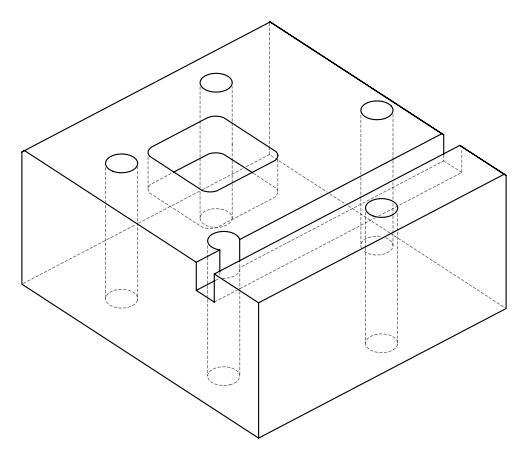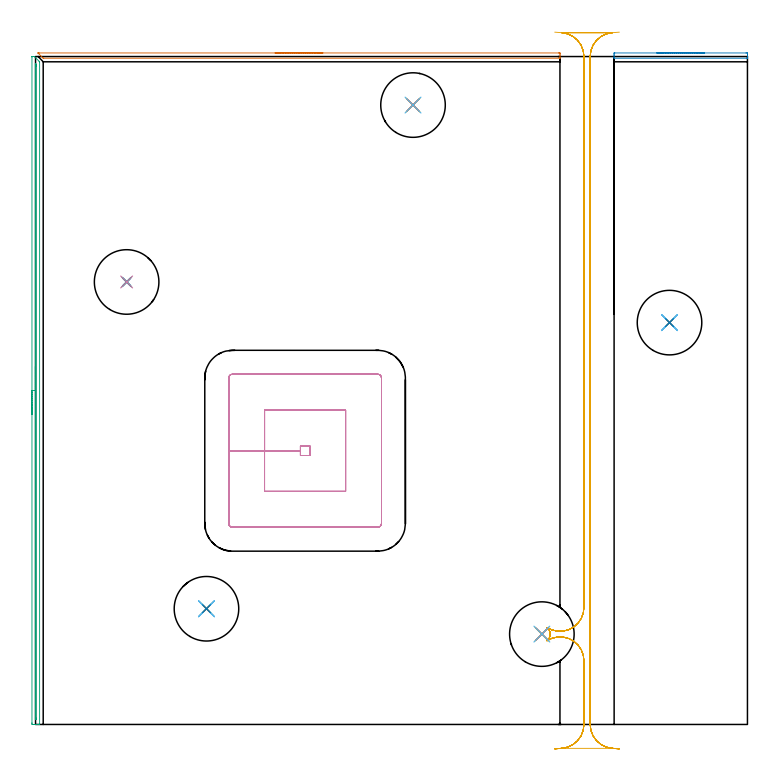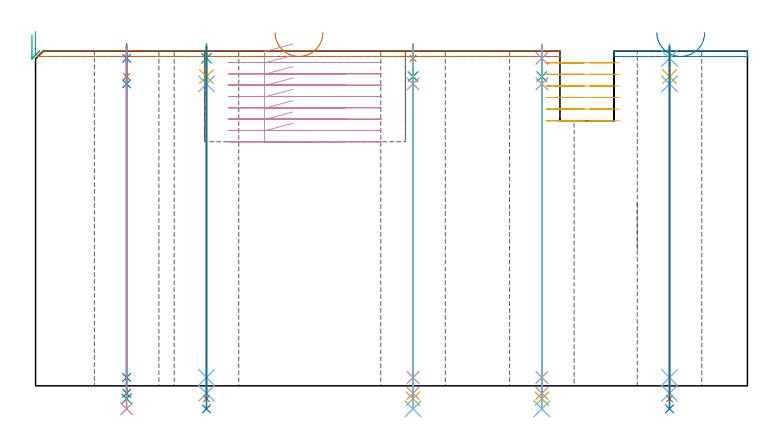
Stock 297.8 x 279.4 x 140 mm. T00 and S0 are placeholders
(PLAN: 30 operations, 22 tool changes, 33.4 min)
(1 AREA_MILL | FG_CHAMFER_SURFACE | UGT0205_001 | 1.89 min | 536 mm3)
(2 AREA_MILL_1 | FG_CHAMFER_SURFACE_1 | UGT0205_001 | 0.6 min | 139 mm3)
(3 AREA_MILL_2 | FG_CHAMFER_SURFACE_2 | UGT0205_001 | 4.6 min | 1426 mm3)
(4 MILL_RECTANGULAR_POCKET | POCKET_RECTANGULAR_STRAIGHT | UGT0201_094 | Follow Part, ap 5, ae 75% | 8.44 min | 262760 mm3)
(5 MILL_RECTANGULAR_SLOT | SLOT_RECTANGULAR | UGT0201_094 | Follow Part, ap 5, ae 75% | 8.19 min | 193854 mm3)
(6 SPOT_DRILL | STEP1HOLE | NXT0321_9005460120000 | 0.05 min | 183 mm3)
(7 SPOT_DRILL_1 | STEP1HOLE_1 | NXT0321_9005460120000 | 0.05 min | 235 mm3)
(8 SPOT_DRILL_2 | STEP1HOLE_2 | NXT0321_9005460120000 | 0.05 min | 130 mm3)
(9 SPOT_DRILL_3 | STEP1HOLE_3 | NXT0321_9005460120000 | 0.05 min | 168 mm3)
(10 SPOT_DRILL_4 | STEP1HOLE_4 | NXT0321_9005460120000 | 0.05 min | 0 mm3)
(11 DRILL_BLIND_HOLE_INTO_CENTER | STEP1HOLE | UGT0301_191 | 0.05 min | 293 mm3)
(12 GUN_DRILL_THROUGH_HOLE | STEP1HOLE | UGT0307_003 | 0.64 min | 4998 mm3)
(13 SPADE_DRILL_TO_ENLARGE_THROUGH_HOLE | STEP1HOLE | UGT0306_008 | 0.59 min | 28163 mm3)
(14 DRILL_TO_ENLARGE_THROUGH_HOLE | STEP1HOLE | UGT0301_389 | 0.61 min | 46485 mm3)
(15 DRILL_BLIND_HOLE_INTO_CENTER_1 | STEP1HOLE_1 | UGT0301_191 | 0.05 min | 322 mm3)
(16 GUN_DRILL_THROUGH_HOLE_1 | STEP1HOLE_1 | UGT0307_003 | 0.64 min | 4931 mm3)
(17 SPADE_DRILL_TO_ENLARGE_THROUGH_HOLE_1 | STEP1HOLE_1 | UGT0306_008 | 0.59 min | 28238 mm3)
(18 DRILL_TO_ENLARGE_THROUGH_HOLE_1 | STEP1HOLE_1 | UGT0301_389 | 0.61 min | 46444 mm3)
(19 DRILL_BLIND_HOLE_INTO_CENTER_2 | STEP1HOLE_2 | UGT0301_191 | 0.05 min | 294 mm3)
(20 GUN_DRILL_THROUGH_HOLE_2 | STEP1HOLE_2 | UGT0307_003 | 0.64 min | 5028 mm3)
(21 SPADE_DRILL_TO_ENLARGE_THROUGH_HOLE_2 | STEP1HOLE_2 | UGT0306_008 | 0.59 min | 28138 mm3)
(22 DRILL_TO_ENLARGE_THROUGH_HOLE_2 | STEP1HOLE_2 | UGT0301_389 | 0.61 min | 46475 mm3)
(23 DRILL_BLIND_HOLE_INTO_CENTER_3 | STEP1HOLE_3 | UGT0301_191 | 0.05 min | 272 mm3)
(24 GUN_DRILL_THROUGH_HOLE_3 | STEP1HOLE_3 | UGT0307_003 | 0.64 min | 4998 mm3)
(25 SPADE_DRILL_TO_ENLARGE_THROUGH_HOLE_3 | STEP1HOLE_3 | UGT0306_008 | 0.59 min | 28219 mm3)
(26 DRILL_TO_ENLARGE_THROUGH_HOLE_3 | STEP1HOLE_3 | UGT0301_389 | 0.61 min | 46462 mm3)
(27 DRILL_BLIND_HOLE_INTO_CENTER_4 | STEP1HOLE_4 | UGT0301_191 | 0.05 min | 0 mm3)
(28 GUN_DRILL_THROUGH_HOLE_4 | STEP1HOLE_4 | UGT0307_003 | 0.64 min | 4242 mm3)
(29 SPADE_DRILL_TO_ENLARGE_THROUGH_HOLE_4 | STEP1HOLE_4 | UGT0306_008 | 0.59 min | 22519 mm3)
(30 DRILL_TO_ENLARGE_THROUGH_HOLE_4 | STEP1HOLE_4 | UGT0301_389 | 0.61 min | 40587 mm3)
(TOOL UGT0205_001 | Chamfer Mill 20 x 3 x 45 deg. | D20 FL50 Z2)
(TOOL UGT0201_094 | End mill 20 mm | D20 FL38 Z4)
(TOOL NXT0321_9005460120000 | NC Spot Drill, 142deg, 12mm, Carbide, Uncoated | D12 PA142 FL30 Z2)
(TOOL UGT0301_191 | Twist Drill 7.1 mm | D7.1 PA118 FL66 Z2)
(TOOL UGT0307_003 | Gun Drill 7 mm | D7 PA130 FL24 Z1)
(TOOL UGT0306_008 | Spade Drill 17.5mm | D17.5 PA132 FL10 Z2)
(TOOL UGT0301_389 | Twist Drill 27 mm | D27 PA118 FL165 Z2)
(OP 1 AREA_MILL)
G17 G21 G94 G90
T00 M6
G54
G17 G0 G90 X100.2 Y280.9 S1061 M3
G43 Z150. H0
Z147.8
G94 G1 X100.238 Z146.928 F250.
X100.352 Z146.064
X100.541 Z145.212
X100.803 Z144.38
X101.137 Z143.574
X101.54 Z142.8
X102.008 Z142.064
X102.54 Z141.372
X103.129 Z140.729
X103.772 Z140.14
X104.464 Z139.608
X105.2 Z139.14
X105.974 Z138.737
X106.78 Z138.403
X107.612 Z138.141
X108.464 Z137.952
X109.328 Z137.838
X110.2 Z137.8
X218.778
X219.105 Y280.899 Z137.801
X219.342 Y280.894 Z137.804
X219.395 Y280.891 Z137.805
X219.4 Y280.666 Z138.03
Y280.14 Z138.556
Y279.8 Z138.894
Y278.883 Z139.816
X219.396 Y278.79 Z139.902
X219.39 Y278.703 Z139.988
X219.224 Y278.7 Z140.
X3.409
X3.205 Y278.704 Z139.989
X3.136 Y278.766 Z139.931
X2.969 Y278.931 Z139.769
X2.1 Y279.8 Z138.9
X1.155 Y280.744 Z137.955
X1.114 Y280.784 Z137.913
X1.018 Y280.89 Z137.802
X1.057 Y280.895 Z137.8
X1.09 Y280.899 Z137.799
X1.115 Z137.8
X1.501 Y280.9
X110.2
X111.072 Z137.838
X111.936 Z137.952
X112.788 Z138.141
X113.62 Z138.403
X114.426 Z138.737
X115.2 Z139.14
X115.936 Z139.608
X116.628 Z140.14
X117.271 Z140.729
X117.86 Z141.372
X118.392 Z142.064
X118.86 Z142.8
X119.263 Z143.574
X119.597 Z144.38
X119.859 Z145.212
X120.048 Z146.064
X120.162 Z146.928
X120.2 Z147.8
G0 Z150.
M5
M2
(OP 2 AREA_MILL_1)
G17 G21 G94 G90
T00 M6
G54
G17 G0 G90 X259.9 Y280.9 S1061 M3
G43 Z150. H0
Z147.8
G94 G1 X259.938 Z146.928 F250.
X260.052 Z146.063
X260.241 Z145.212
X260.503 Z144.38
X260.837 Z143.574
X261.24 Z142.8
X261.708 Z142.064
X262.24 Z141.372
X262.829 Z140.729
X263.472 Z140.14
X264.164 Z139.608
X264.9 Z139.14
X265.674 Z138.737
X266.48 Z138.403
X267.312 Z138.141
X268.164 Z137.952
X269.028 Z137.838
X269.9 Z137.8
X297.171
X297.498 Y280.899 Z137.801
X297.736 Y280.895 Z137.803
X297.795 Y280.891 Z137.805
X297.8 Y280.666 Z138.03
Y280.152 Z138.544
Y279.8 Z138.894
Y278.89 Z139.809
X297.797 Y278.794 Z139.898
X297.79 Y278.703 Z139.988
X297.618 Y278.7 Z140.
X242.182
X242.01 Y278.703 Z139.988
X242.003 Y278.794 Z139.898
X242. Y278.891 Z139.809
Y279.095 Z139.604
Y279.8 Z138.894
Y280.152 Z138.544
X242.003 Y280.666 Z138.03
X242.005 Y280.891 Z137.805
X242.064 Y280.895 Z137.803
X242.303 Y280.9 Z137.8
X269.9
X270.772 Z137.838
X271.636 Z137.952
X272.488 Z138.141
X273.32 Z138.403
X274.126 Z138.737
X274.9 Z139.14
X275.636 Z139.608
X276.328 Z140.14
X276.971 Z140.729
X277.56 Z141.372
X278.092 Z142.064
X278.56 Z142.8
X278.963 Z143.574
X279.297 Z144.38
X279.559 Z145.212
X279.748 Z146.064
X279.862 Z146.928
X279.9 Z147.8
G0 Z150.
M5
M2
(OP 3 AREA_MILL_2)
G17 G21 G94 G90
T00 M6
G54
G17 G0 G90 X-1.5 Y129.7 S1061 M3
G43 Z150. H0
Z146.8
G94 G1 Y129.738 Z145.928 F250.
Y129.852 Z145.064
Y130.041 Z144.212
Y130.303 Z143.38
Y130.637 Z142.574
Y131.04 Z141.8
Y131.508 Z141.064
Y132.04 Z140.372
Y132.629 Z139.729
Y133.272 Z139.14
Y133.964 Z138.609
Y134.7 Z138.14
Y135.474 Z137.737
Y136.28 Z137.403
Y137.112 Z137.141
Y137.964 Z136.952
Y138.828 Z136.838
Y139.7 Z136.8
Y279.215
X-1.495 Y279.365 Z136.805
X-1.493 Y279.39 Z136.806
X-1.357 Y279.4 Z136.943
X-0.694 Z137.605
X-0.513 Y279.398 Z137.779
X-0.49 Y279.393 Z137.802
X-0.335 Y279.236 Z137.964
X1.474 Y277.427 Z139.773
X1.602 Y277.296 Z139.9
X1.696 Y277.195 Z139.989
X1.7 Y276.98 Z140.
Y0.185
X1.697 Y0.01 Z139.988
X1.581 Y0.004 Z139.873
X1.457 Y0. Z139.756
X1.253 Z139.553
X0.535 Z138.83
X-0.694 Z137.603
X-1.075 Z137.22
X-1.205 Y0.003 Z137.089
X-1.493 Y0.01 Z136.802
X-1.497 Y0.332 Z136.801
X-1.499 Y0.632
X-1.5 Y139.7 Z136.8
X-0.086 Z138.214
X-0.085 Y275.829 Z138.215
X-0.084 Y276.085 Z138.216
X-0.08 Y276.466 Z138.22
X-0.079 Y276.513 Z138.221
X-0.031 Y276.469 Z138.269
X0.097 Y276.344 Z138.397
X0.226 Y276.212 Z138.526
X0.279 Y276.144 Z138.579
X0.28 Y276.085 Z138.58
X0.283 Y275.829 Z138.583
X0.285 Y275.448 Z138.585
X0.286 Y275.191 Z138.586
X0.285 Y2.677 Z138.585
X0.284 Y2.42 Z138.584
X0.283 Y2.264 Z138.583
X0.279 Y2.033 Z138.579
X0.065 Y2.009 Z138.365
X-0.054 Y2.01 Z138.246
X-0.079 Y2.011 Z138.221
X-0.081 Y2.056 Z138.219
X-0.084 Y2.162 Z138.216
X-0.085 Y2.42 Z138.215
X-0.086 Y2.802 Z138.214
Y139.7
Y140.572 Z138.252
Y141.436 Z138.366
Y142.288 Z138.555
Y143.12 Z138.817
Y143.926 Z139.151
Y144.7 Z139.554
Y145.436 Z140.023
Y146.128 Z140.554
Y146.771 Z141.143
Y147.36 Z141.786
Y147.892 Z142.479
Y148.36 Z143.214
Y148.763 Z143.988
Y149.097 Z144.794
Y149.359 Z145.626
Y149.548 Z146.478
Y149.662 Z147.343
Y149.7 Z148.214
G0 Z150.
M5
M2
(OP 4 MILL_RECTANGULAR_POCKET)
G17 G21 G94 G90
T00 M6
G54
G17 G0 G90 X107.677 Y131.5 S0 M3
G43 Z150. H0
Z143.
G94 G1 X95.8 Z139.818 F250.
Y114.5 Z135.262
X110.8
Y112.5 F500.
X114.7
Y116.5
X110.8
Y114.5
X95.8
Y97.5
X129.7
Y131.5
X95.8
Y114.5
X80.8
Y84.1
G3 X82.4 Y82.5 R1.6
G1 X143.1
G3 X144.7 Y84.1 R1.6
G1 Y144.9
G3 X143.1 Y146.5 R1.6
G1 X82.4
G3 X80.8 Y144.9 R1.6
G1 Y114.5
Y113.5
G0 X107.677 Y131.5 Z138.262
G1 X95.8 Z135.08 F250.
Y114.5 Z130.525
X110.8
Y112.5 F500.
X114.7
Y116.5
X110.8
Y114.5
X95.8
Y97.5
X129.7
Y131.5
X95.8
Y114.5
X80.8
Y84.1
G3 X82.4 Y82.5 R1.6
G1 X143.1
G3 X144.7 Y84.1 R1.6
G1 Y144.9
G3 X143.1 Y146.5 R1.6
G1 X82.4
G3 X80.8 Y144.9 R1.6
G1 Y114.5
Y113.5
G0 X107.677 Y131.5 Z133.525
G1 X95.8 Z130.343 F250.
Y114.5 Z125.787
X110.8
Y112.5 F500.
X114.7
Y116.5
X110.8
Y114.5
X95.8
Y97.5
X129.7
Y131.5
X95.8
Y114.5
X80.8
Y84.1
G3 X82.4 Y82.5 R1.6
G1 X143.1
G3 X144.7 Y84.1 R1.6
G1 Y144.9
G3 X143.1 Y146.5 R1.6
G1 X82.4
G3 X80.8 Y144.9 R1.6
G1 Y114.5
Y113.5
G0 X107.677 Y131.5 Z128.787
G1 X95.8 Z125.605 F250.
Y114.5 Z121.05
X110.8
Y112.5 F500.
X114.7
Y116.5
X110.8
Y114.5
X95.8
Y97.5
X129.7
Y131.5
X95.8
Y114.5
X80.8
Y84.1
G3 X82.4 Y82.5 R1.6
G1 X143.1
G3 X144.7 Y84.1 R1.6
G1 Y144.9
G3 X143.1 Y146.5 R1.6
G1 X82.4
G3 X80.8 Y144.9 R1.6
G1 Y114.5
Y113.5
G0 X107.677 Y131.5 Z124.05
G1 X95.8 Z120.868 F250.
Y114.5 Z116.312
X110.8
Y112.5 F500.
X114.7
Y116.5
X110.8
Y114.5
X95.8
Y97.5
X129.7
Y131.5
X95.8
Y114.5
X80.8
Y84.1
G3 X82.4 Y82.5 R1.6
G1 X143.1
G3 X144.7 Y84.1 R1.6
G1 Y144.9
G3 X143.1 Y146.5 R1.6
G1 X82.4
G3 X80.8 Y144.9 R1.6
G1 Y114.5
Y113.5
G0 X107.677 Y131.5 Z119.312
G1 X95.8 Z116.13 F250.
Y114.5 Z111.575
X110.8
Y112.5 F500.
X114.7
Y116.5
X110.8
Y114.5
X95.8
Y97.5
X129.7
Y131.5
X95.8
Y114.5
X80.8
Y84.1
G3 X82.4 Y82.5 R1.6
G1 X143.1
G3 X144.7 Y84.1 R1.6
G1 Y144.9
G3 X143.1 Y146.5 R1.6
G1 X82.4
G3 X80.8 Y144.9 R1.6
G1 Y114.5
Y113.5
G0 X107.677 Y131.5 Z114.575
G1 X95.8 Z111.393 F250.
Y114.5 Z106.837
X110.8
Y112.5 F500.
X114.7
Y116.5
X110.8
Y114.5
X95.8
Y97.5
X129.7
Y131.5
X95.8
Y114.5
X80.8
Y84.1
G3 X82.4 Y82.5 R1.6
G1 X143.1
G3 X144.7 Y84.1 R1.6
G1 Y144.9
G3 X143.1 Y146.5 R1.6
G1 X82.4
G3 X80.8 Y144.9 R1.6
G1 Y114.5
Y113.5
G0 X107.677 Y131.5 Z109.837
G1 X95.8 Z106.655 F250.
Y114.5 Z102.1
X110.8
Y112.5 F500.
X114.7
Y116.5
X110.8
Y114.5
X95.8
Y97.5
X129.7
Y131.5
X95.8
Y114.5
X80.8
Y84.1
G3 X82.4 Y82.5 R1.6
G1 X143.1
G3 X144.7 Y84.1 R1.6
G1 Y144.9
G3 X143.1 Y146.5 R1.6
G1 X82.4
G3 X80.8 Y144.9 R1.6
G1 Y114.5
Y113.5
G0 Z150.
M5
M2
(OP 5 MILL_RECTANGULAR_SLOT)
G17 G21 G94 G90
T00 M6
G54
G17 G0 G90 X217.183 Y289.602 S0 M3
G43 Z150. H0
Z135.15
G94 G1 X220.174 Y289.37 F250.
G2 X229.4 Y279.4 R10. F500.
G1 Y48.958
G2 X213.96 Y40.567 R10.
G1 X213.954 Y40.559
G2 X213.954 Y35.041 R3.5
G1 X213.96 Y35.033
G2 X229.4 Y26.642 R10.
G1 Y0.
G2 X220.174 Y-9.97 R10.
G1 Y-10.
X241.226
Y-9.97
G2 X232. Y0. R10.
G1 Y279.4
G2 X241.226 Y289.37 R10.
G1 X244.217 Y289.602 F250.
G0 Z150.
Y-10.202
Z130.3
G1 X241.226 Y-9.97
G2 X232. Y0. R10. F500.
G1 Y279.4
G2 X241.226 Y289.37 R10.
G1 Y289.4
X220.174
Y289.37
G2 X229.4 Y279.4 R10.
G1 Y48.958
G2 X213.96 Y40.567 R10.
G1 X213.954 Y40.559
G2 X213.954 Y35.041 R3.5
G1 X213.96 Y35.033
G2 X229.4 Y26.642 R10.
G1 Y0.
G2 X220.174 Y-9.97 R10.
G1 X217.183 Y-10.202 F250.
G0 X244.217 Z125.45
G1 X241.226 Y-9.97
G2 X232. Y0. R10. F500.
G1 Y279.4
G2 X241.226 Y289.37 R10.
G1 Y289.4
X220.174
Y289.37
G2 X229.4 Y279.4 R10.
G1 Y48.958
G2 X213.96 Y40.567 R10.
G1 X213.954 Y40.559
G2 X213.954 Y35.041 R3.5
G1 X213.96 Y35.033
G2 X229.4 Y26.642 R10.
G1 Y0.
G2 X220.174 Y-9.97 R10.
G1 X217.183 Y-10.202 F250.
G0 X244.217 Z120.6
G1 X241.226 Y-9.97
G2 X232. Y0. R10. F500.
G1 Y279.4
G2 X241.226 Y289.37 R10.
G1 Y289.4
X220.174
Y289.37
G2 X229.4 Y279.4 R10.
G1 Y48.958
G2 X213.96 Y40.567 R10.
G1 X213.954 Y40.559
G2 X213.954 Y35.041 R3.5
G1 X213.96 Y35.033
G2 X229.4 Y26.642 R10.
G1 Y0.
G2 X220.174 Y-9.97 R10.
G1 X217.183 Y-10.202 F250.
G0 X244.217 Z115.75
G1 X241.226 Y-9.97
G2 X232. Y0. R10. F500.
G1 Y279.4
G2 X241.226 Y289.37 R10.
G1 Y289.4
X220.174
Y289.37
G2 X229.4 Y279.4 R10.
G1 Y48.958
G2 X213.96 Y40.567 R10.
G1 X213.954 Y40.559
G2 X213.954 Y35.041 R3.5
G1 X213.96 Y35.033
G2 X229.4 Y26.642 R10.
G1 Y0.
G2 X220.174 Y-9.97 R10.
G1 X217.183 Y-10.202 F250.
G0 X244.217 Z110.9
G1 X241.226 Y-9.97
G2 X232. Y0. R10. F500.
G1 Y279.4
G2 X241.226 Y289.37 R10.
G1 Y289.4
X220.174
Y289.37
G2 X229.4 Y279.4 R10.
G1 Y48.958
G2 X213.96 Y40.567 R10.
G1 X213.954 Y40.559
G2 X213.954 Y35.041 R3.5
G1 X213.96 Y35.033
G2 X229.4 Y26.642 R10.
G1 Y0.
G2 X220.174 Y-9.97 R10.
G1 X217.183 Y-10.202 F250.
G0 Z150.
M5
M2
(OP 6 SPOT_DRILL)
G17 G21 G94 G90
T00 M6
G54
G17 G0 G90 X265.2 Y168.1 S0 M3
G43 Z150. H0
G94 G81 G98 Z137. F250. R143.
G80
M5
M2
(OP 7 SPOT_DRILL_1)
G17 G21 G94 G90
T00 M6
G54
G17 G0 G90 X157.9 Y259.1 S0 M3
G43 Z150. H0
G94 G81 G98 Z137. F250. R143.
G80
M5
M2
(OP 8 SPOT_DRILL_2)
G17 G21 G94 G90
T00 M6
G54
G17 G0 G90 X38.1 Y185.1 S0 M3
G43 Z150. H0
G94 G81 G98 Z137. F250. R143.
G80
M5
M2
(OP 9 SPOT_DRILL_3)
G17 G21 G94 G90
T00 M6
G54
G17 G0 G90 X71.5 Y48.4 S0 M3
G43 Z150. H0
G94 G81 G98 Z137. F250. R143.
G80
M5
M2
(OP 10 SPOT_DRILL_4)
G17 G21 G94 G90
T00 M6
G54
G17 G0 G90 X211.8 Y37.8 S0 M3
G43 Z150. H0
G94 G81 G98 Z137. F250. R143.
G80
M5
M2
(OP 11 DRILL_BLIND_HOLE_INTO_CENTER)
G17 G21 G94 G90
T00 M6
G54
G17 G0 G90 X265.2 Y168.1 S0 M3
G43 Z150. H0
G94 G81 G98 Z129.35 F250. R142.
G80
M5
M2
(OP 12 GUN_DRILL_THROUGH_HOLE)
G17 G21 G94 G90
T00 M6
G54
G17 G0 G90 X265.2 Y168.1 M8
G43 Z150. H0
Z137.933
S716 M3
G94 G1 Z126.321 F125. M26
G4 X.084
Z3.5 F250.
G4 X.084
Z-3.132 F125.
G4 X.084
M5
M9
G0 Z137.933
Z150.
M2
(OP 13 SPADE_DRILL_TO_ENLARGE_THROUGH_HOLE)
G17 G21 G94 G90
T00 M6
G54
G17 G0 G90 X265.2 Y168.1 S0 M3
G43 Z150. H0
G94 G73 G98 Z-5.396 F250. Q16.155 R142.
G80
M5
M2
(OP 14 DRILL_TO_ENLARGE_THROUGH_HOLE)
G17 G21 G94 G90
T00 M6
G54
G17 G0 G90 X265.2 Y168.1 S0 M3
G43 Z150. H0
G94 G73 G98 Z-9.612 F250. Q24.935 R142.
G80
M5
M2
(OP 15 DRILL_BLIND_HOLE_INTO_CENTER_1)
G17 G21 G94 G90
T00 M6
G54
G17 G0 G90 X157.9 Y259.1 S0 M3
G43 Z150. H0
G94 G81 G98 Z129.35 F250. R142.
G80
M5
M2
(OP 16 GUN_DRILL_THROUGH_HOLE_1)
G17 G21 G94 G90
T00 M6
G54
G17 G0 G90 X157.9 Y259.1 M8
G43 Z150. H0
Z137.933
S716 M3
G94 G1 Z126.321 F125. M26
G4 X.084
Z3.5 F250.
G4 X.084
Z-3.132 F125.
G4 X.084
M5
M9
G0 Z137.933
Z150.
M2
(OP 17 SPADE_DRILL_TO_ENLARGE_THROUGH_HOLE_1)
G17 G21 G94 G90
T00 M6
G54
G17 G0 G90 X157.9 Y259.1 S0 M3
G43 Z150. H0
G94 G73 G98 Z-5.396 F250. Q16.155 R142.
G80
M5
M2
(OP 18 DRILL_TO_ENLARGE_THROUGH_HOLE_1)
G17 G21 G94 G90
T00 M6
G54
G17 G0 G90 X157.9 Y259.1 S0 M3
G43 Z150. H0
G94 G73 G98 Z-9.612 F250. Q24.935 R142.
G80
M5
M2
(OP 19 DRILL_BLIND_HOLE_INTO_CENTER_2)
G17 G21 G94 G90
T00 M6
G54
G17 G0 G90 X38.1 Y185.1 S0 M3
G43 Z150. H0
G94 G81 G98 Z129.35 F250. R142.
G80
M5
M2
(OP 20 GUN_DRILL_THROUGH_HOLE_2)
G17 G21 G94 G90
T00 M6
G54
G17 G0 G90 X38.1 Y185.1 M8
G43 Z150. H0
Z137.933
S716 M3
G94 G1 Z126.321 F125. M26
G4 X.084
Z3.5 F250.
G4 X.084
Z-3.132 F125.
G4 X.084
M5
M9
G0 Z137.933
Z150.
M2
(OP 21 SPADE_DRILL_TO_ENLARGE_THROUGH_HOLE_2)
G17 G21 G94 G90
T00 M6
G54
G17 G0 G90 X38.1 Y185.1 S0 M3
G43 Z150. H0
G94 G73 G98 Z-5.396 F250. Q16.155 R142.
G80
M5
M2
(OP 22 DRILL_TO_ENLARGE_THROUGH_HOLE_2)
G17 G21 G94 G90
T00 M6
G54
G17 G0 G90 X38.1 Y185.1 S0 M3
G43 Z150. H0
G94 G73 G98 Z-9.612 F250. Q24.935 R142.
G80
M5
M2
(OP 23 DRILL_BLIND_HOLE_INTO_CENTER_3)
G17 G21 G94 G90
T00 M6
G54
G17 G0 G90 X71.5 Y48.4 S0 M3
G43 Z150. H0
G94 G81 G98 Z129.35 F250. R142.
G80
M5
M2
(OP 24 GUN_DRILL_THROUGH_HOLE_3)
G17 G21 G94 G90
T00 M6
G54
G17 G0 G90 X71.5 Y48.4 M8
G43 Z150. H0
Z137.933
S716 M3
G94 G1 Z126.321 F125. M26
G4 X.084
Z3.5 F250.
G4 X.084
Z-3.132 F125.
G4 X.084
M5
M9
G0 Z137.933
Z150.
M2
(OP 25 SPADE_DRILL_TO_ENLARGE_THROUGH_HOLE_3)
G17 G21 G94 G90
T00 M6
G54
G17 G0 G90 X71.5 Y48.4 S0 M3
G43 Z150. H0
G94 G73 G98 Z-5.396 F250. Q16.155 R142.
G80
M5
M2
(OP 26 DRILL_TO_ENLARGE_THROUGH_HOLE_3)
G17 G21 G94 G90
T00 M6
G54
G17 G0 G90 X71.5 Y48.4 S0 M3
G43 Z150. H0
G94 G73 G98 Z-9.612 F250. Q24.935 R142.
G80
M5
M2
(OP 27 DRILL_BLIND_HOLE_INTO_CENTER_4)
G17 G21 G94 G90
T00 M6
G54
G17 G0 G90 X211.8 Y37.8 S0 M3
G43 Z150. H0
G94 G81 G98 Z129.35 F250. R142.
G80
M5
M2
(OP 28 GUN_DRILL_THROUGH_HOLE_4)
G17 G21 G94 G90
T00 M6
G54
G17 G0 G90 X211.8 Y37.8 M8
G43 Z150. H0
Z137.933
S716 M3
G94 G1 Z126.321 F125. M26
G4 X.084
Z3.5 F250.
G4 X.084
Z-3.132 F125.
G4 X.084
M5
M9
G0 Z137.933
Z150.
M2
(OP 29 SPADE_DRILL_TO_ENLARGE_THROUGH_HOLE_4)
G17 G21 G94 G90
T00 M6
G54
G17 G0 G90 X211.8 Y37.8 S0 M3
G43 Z150. H0
G94 G73 G98 Z-5.396 F250. Q16.155 R142.
G80
M5
M2
(OP 30 DRILL_TO_ENLARGE_THROUGH_HOLE_4)
G17 G21 G94 G90
T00 M6
G54
G17 G0 G90 X211.8 Y37.8 S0 M3
G43 Z150. H0
G94 G73 G98 Z-9.612 F250. Q24.935 R142.
G80
M5
M2
